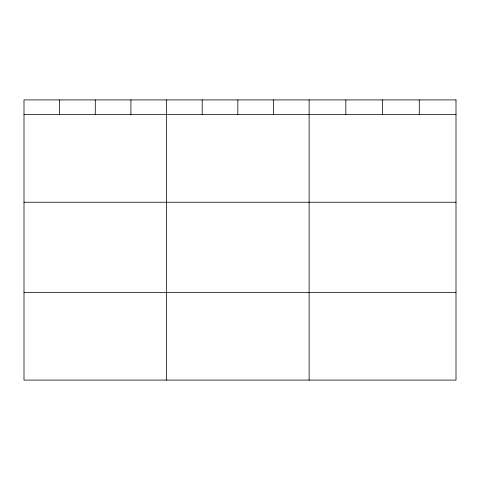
<?xml version="1.0" encoding="UTF-8"?>
<svg xmlns="http://www.w3.org/2000/svg" width="480" height="480" viewBox="0 0 480 480"><rect width="100%" height="100%" fill="white"/><g stroke="black" fill="none" stroke-linecap="round" stroke-linejoin="round"><path stroke-width="0.72" d="M24 114.636L456 114.636M24 202.236L456 202.236M24 292.494L456 292.494M419.28 99.906L419.28 114.636M382.56 99.906L382.56 114.636M345.84 99.906L345.84 114.636M309.12 99.906L309.12 380.094M273.48 99.906L273.48 114.636M237.84 99.906L237.84 114.636M202.2 99.906L202.2 114.636M166.56 99.906L166.56 380.094M130.92 99.906L130.92 114.636M95.28 99.906L95.28 114.636M59.64 99.906L59.64 114.636M456 99.906L24 99.906L24 380.094L456 380.094L456 99.906"/></g></svg>
